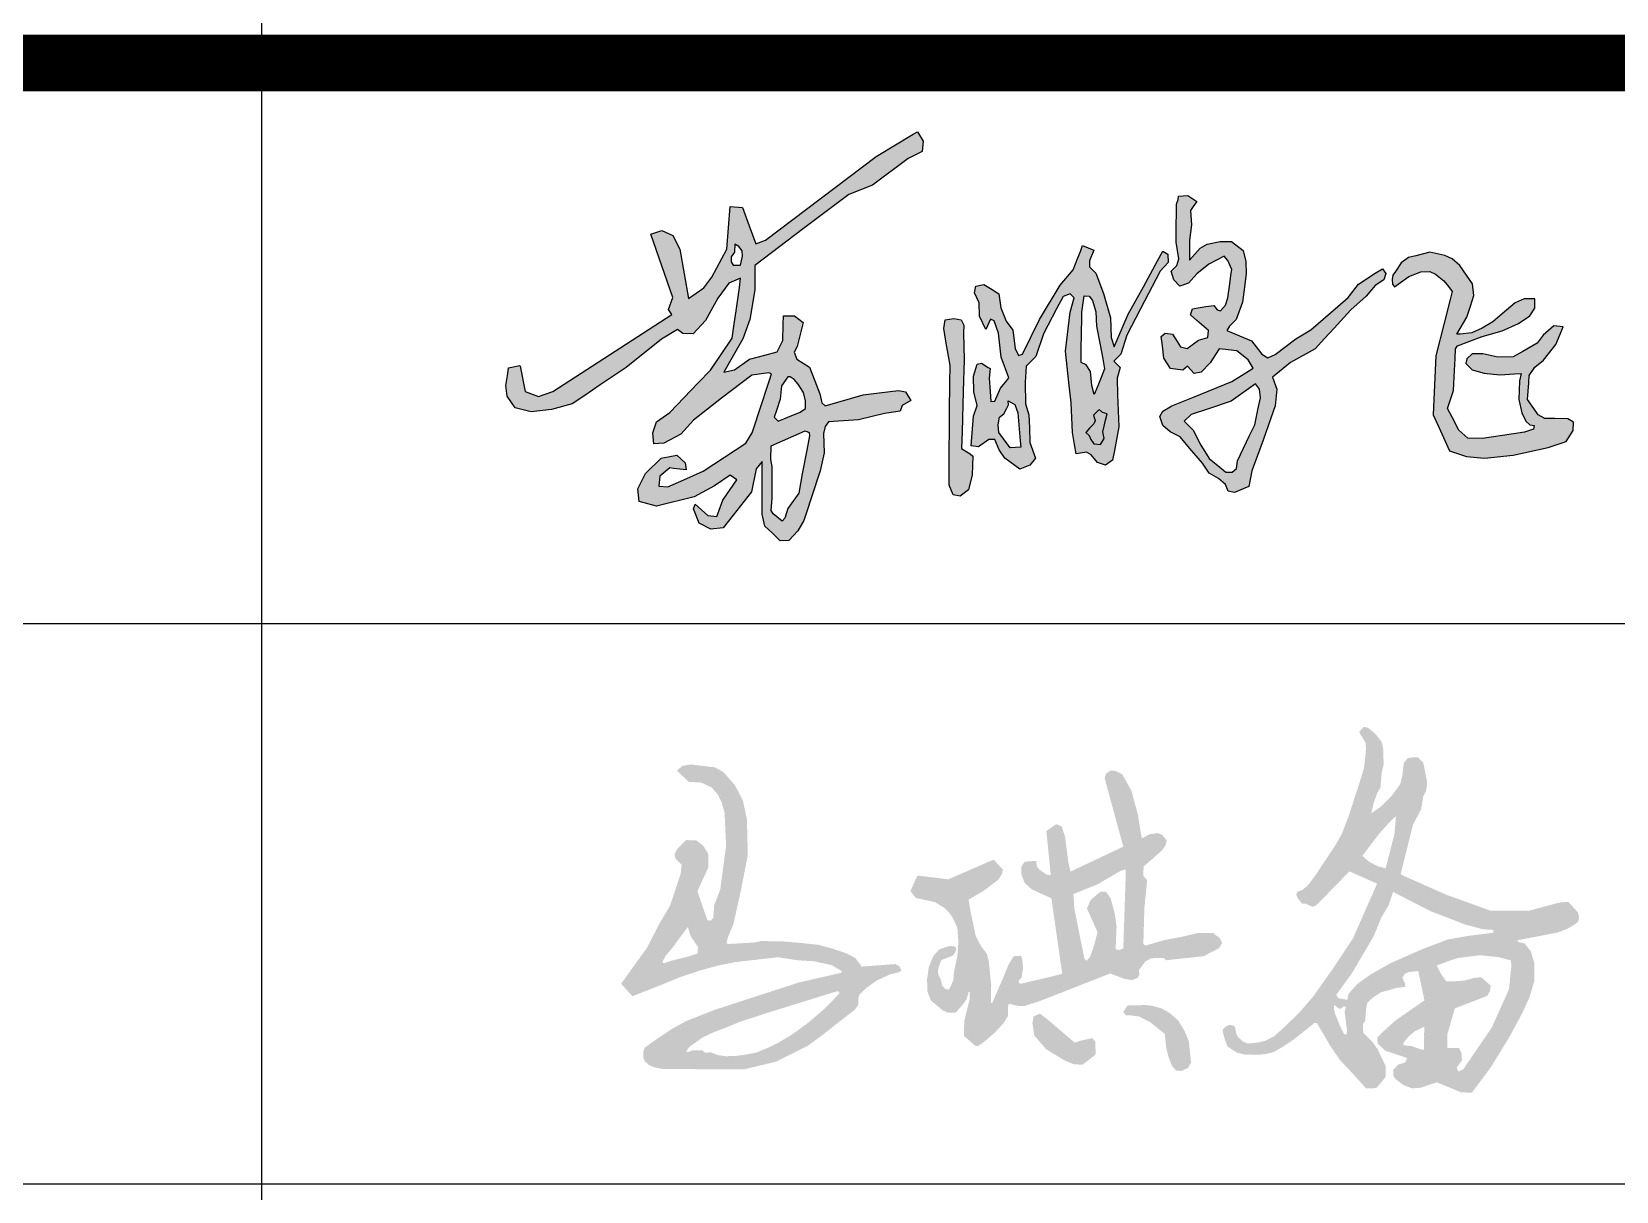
# Model space of a CAD drawing. Header units: millimetres. Extents: x 34817 to 170845, y 26625 to 47482.
# Drawn here: x 145533 to 146424, y 34346 to 34998 of the extents above; entities that cross this region are included whole.
import ezdxf
from ezdxf.enums import TextEntityAlignment as Align

# ---------------------------------------------------------------- set-up
doc = ezdxf.new("R2010")
doc.units = ezdxf.units.MM
doc.layers.get('0').update_dxf_attribs({"color": 142})
doc.layers.add('A-LIBRARY-图框', color=13, linetype='Continuous')
doc.styles.add('黑体', font='simhei_0.ttf')

# ---------------------------------------------------------------- blocks, each defined once
blk = doc.blocks.new('A$A20FB58630')
h = blk.add_hatch(color=1)
h.paths.add_polyline_path([(599.908, 130.179), (600.089, 130.426), (600.286, 130.507), (600.265, 130.353), (600.21, 129.967), (600.181, 129.757), (600.147, 129.515), (599.962, 129.246), (599.786, 128.99), (599.585, 128.78), (599.115, 128.291), (598.897, 128.136), (598.838, 127.956), (598.852, 127.772), (599.02, 127.784), (599.299, 127.93), (599.505, 128.165), (599.968, 128.529), (600.469, 128.906), (600.752, 128.945), (600.796, 128.93), (600.762, 128.825), (600.718, 128.693), (600.634, 128.437), (600.476, 127.954), (600.374, 127.783), (599.666, 127.321), (599.346, 127.177), (599.082, 127.059), (598.934, 127.072), (598.95, 127.24), (599.118, 127.374), (599.178, 127.367), (599.384, 127.342), (599.368, 127.456), (599.235, 127.583), (598.972, 127.538), (598.718, 127.282), (598.588, 127.028), (598.611, 126.822), (598.896, 126.743), (599.518, 126.895), (599.857, 127.076), (600.112, 127.252), (600.223, 127.176), (600.114, 127.019), (599.994, 126.844), (599.895, 126.569), (599.746, 126.588), (599.534, 126.775), (599.509, 126.699), (599.604, 126.464), (599.794, 126.363), (599.998, 126.383), (600.162, 126.594), (600.464, 126.981), (600.54, 127.361), (600.639, 127.482), (600.641, 127.124), (600.644, 126.61), (600.687, 126.414), (600.816, 126.29), (600.939, 126.169), (601.079, 126.176), (601.231, 126.334), (601.327, 126.503), (601.378, 126.656), (601.456, 126.892), (601.599, 127.324), (601.663, 127.622), (601.656, 127.942), (601.683, 128.061), (601.734, 128.133), (602.23, 128.171), (602.663, 128.273), (602.918, 128.312), (602.954, 128.407), (603.094, 128.49), (603.009, 128.633), (602.894, 128.651), (602.572, 128.613), (602.306, 128.582), (601.682, 128.399), (601.629, 128.448), (601.596, 128.599), (601.513, 128.814), (601.425, 129.037), (601.216, 129.172), (601.17, 129.287), (601.22, 129.381), (601.28, 129.623), (601.317, 129.774), (601.177, 129.885), (600.992, 129.888), (600.989, 129.741), (600.984, 129.481), (600.891, 129.29), (600.688, 129.237), (600.434, 129.171), (600.184, 128.993), (600.006, 128.956), (600.123, 129.161), (600.322, 129.507), (600.439, 129.827), (600.521, 130.314), (600.521, 130.719), (601.325, 131.328), (602.071, 131.893), (602.462, 132.045), (603.049, 132.488), (603.281, 132.604), (603.299, 132.774), (603.207, 132.928), (603.136, 132.886), (602.521, 132.517), (600.698, 131.135), (600.536, 131.075), (600.426, 131.373), (600.315, 131.675), (600.115, 131.691), (600.057, 130.989), (599.809, 130.525), (599.679, 130.351), (599.425, 130.171), (599.281, 130.988), (599.165, 131.212), (598.987, 131.298), (598.803, 131.234), (599.165, 130.192), (599.096, 129.992), (599.15, 129.908), (597.188, 128.634), (596.949, 128.555), (596.731, 128.634), (596.644, 129.054), (596.642, 129.067), (596.455, 129.029), (596.44, 128.935), (596.408, 128.736), (596.434, 128.561), (596.564, 128.368), (596.827, 128.302), (597.166, 128.34), (597.507, 128.432), (597.712, 128.571), (597.969, 128.746), (598.394, 129.031), (598.982, 129.501), (599.245, 129.662), (599.334, 129.596), (599.502, 129.589), (599.705, 129.808)])
h.paths.add_polyline_path([(600.165, 130.723), (600.132, 130.776), (600.13, 130.861), (600.182, 130.94), (600.189, 131.073), (600.257, 131.034), (600.309, 130.962), (600.318, 130.874), (600.285, 130.725)], flags=16)
h.paths.add_polyline_path([(601.063, 128.877), (601.106, 128.879), (601.167, 128.837), (601.236, 128.759), (601.324, 128.621), (601.356, 128.48), (601.354, 128.353), (601.271, 128.296), (601.063, 128.211), (600.908, 128.148), (600.839, 128.211), (600.877, 128.322), (600.94, 128.508), (600.958, 128.728)], flags=16)
h.paths.add_polyline_path([(600.792, 127.737), (601.353, 127.989), (601.416, 127.96), (601.42, 127.902), (601.377, 127.667), (601.304, 127.276), (601.245, 126.958), (601.067, 126.702), (601.014, 126.545), (600.974, 126.494), (600.825, 126.613), (600.791, 126.673), (600.806, 126.874), (600.806, 127.156), (600.806, 127.396), (600.784, 127.513)], flags=16)
h = blk.add_hatch(color=1)
h.paths.add_polyline_path([(608.798, 129.376), (608.722, 129.476), (608.523, 129.558), (608.312, 129.645), (608.355, 129.716), (608.465, 129.825), (608.572, 130.113), (608.603, 130.36), (608.631, 130.587), (608.625, 130.784), (608.584, 130.968), (608.389, 131.114), (608.202, 131.114), (607.987, 131.071), (607.87, 131.003), (607.696, 130.807), (607.696, 130.911), (607.696, 131.139), (607.729, 131.391), (607.712, 131.629), (607.759, 131.695), (607.815, 131.775), (607.669, 131.877), (607.513, 131.864), (607.511, 131.807), (607.481, 131.729), (607.479, 131.581), (607.477, 131.382), (607.477, 131.103), (607.521, 130.827), (607.489, 130.719), (607.392, 130.627), (607.438, 130.481), (607.537, 130.375), (607.678, 130.428), (607.816, 130.582), (608.017, 130.739), (608.268, 130.87), (608.328, 130.801), (608.395, 130.652), (608.386, 130.593), (608.356, 130.377), (608.328, 130.183), (608.289, 130.061), (608.21, 129.969), (608.155, 129.983), (608.098, 130.059), (607.964, 130.038), (607.747, 130.003), (607.71, 129.902), (607.816, 129.808), (608.009, 129.644), (607.999, 129.526), (607.845, 129.484), (607.655, 129.349), (607.547, 129.376), (607.491, 129.464), (607.415, 129.582), (607.294, 129.598), (607.228, 129.544), (607.248, 129.389), (607.274, 129.189), (607.383, 129.017), (607.586, 128.987), (607.662, 129.057), (607.773, 128.936), (607.888, 128.958), (608.035, 129.112), (608.187, 129.342), (608.242, 129.335), (608.478, 129.306), (608.662, 129.159), (608.748, 129.022), (608.642, 128.955), (608.397, 128.8), (607.763, 128.545), (607.406, 128.4), (607.258, 128.312), (607.206, 128.223), (607.255, 128.076), (607.376, 127.968), (607.542, 127.887), (607.698, 127.702), (607.908, 127.453), (608.019, 127.286), (608.177, 127.197), (608.288, 127.102), (608.334, 126.991), (608.44, 126.968), (608.584, 127.03), (608.675, 127.069), (608.723, 127.328), (608.816, 127.581), (608.91, 127.834), (609.036, 128.194), (609.108, 128.401), (609.138, 128.673), (609.067, 128.876), (609.122, 128.92), (609.364, 129.113), (609.773, 129.344), (609.926, 129.512), (610.083, 129.684), (610.359, 129.986), (610.611, 130.209), (610.762, 130.386), (610.903, 130.484), (610.939, 130.586), (610.88, 130.665), (610.762, 130.589), (610.487, 130.412), (610.316, 130.188), (610.142, 130.038), (609.699, 129.656), (609.449, 129.505), (609.108, 129.248), (608.987, 129.195), (608.891, 129.252)])
h.paths.add_polyline_path([(608.788, 128.761), (608.849, 128.677), (608.868, 128.532), (608.826, 128.332), (608.775, 128.088), (608.687, 127.907), (608.586, 127.698), (608.487, 127.493), (608.474, 127.365), (608.4, 127.305), (608.295, 127.303), (608.195, 127.385), (608.019, 127.529), (607.866, 127.779), (607.76, 127.993), (607.61, 128.144), (607.725, 128.259), (608.007, 128.352), (608.384, 128.476)], flags=16)
h = blk.add_hatch(color=1)
h.paths.add_polyline_path([(605.002, 129.053), (605.161, 129.215), (605.288, 129.59), (605.502, 130), (605.611, 130.208), (605.726, 130.248), (605.794, 130.183), (605.725, 129.948), (605.65, 129.304), (605.706, 128.787), (605.743, 128.449), (605.763, 127.962), (605.798, 127.762), (605.824, 127.606), (605.996, 127.636), (606.07, 127.589), (606.176, 127.462), (606.308, 127.422), (606.426, 127.502), (606.456, 127.66), (606.529, 128.053), (606.51, 128.584), (606.5, 128.859), (606.552, 129.031), (606.447, 129.14), (606.562, 129.251), (606.662, 129.565), (606.888, 130), (607.213, 130.626), (607.345, 130.769), (607.341, 130.905), (607.253, 130.953), (607.167, 130.794), (606.935, 130.364), (606.682, 129.914), (606.455, 129.374), (606.402, 129.526), (606.394, 129.855), (606.278, 130.256), (606.147, 130.591), (606.045, 130.694), (606.047, 130.793), (606.118, 130.973), (605.931, 131.046), (605.894, 130.951), (605.851, 130.843), (605.774, 130.647), (605.563, 130.395), (605.217, 129.828), (604.937, 129.255), (604.871, 129.233), (604.818, 129.346), (604.777, 129.651), (604.669, 129.8), (604.579, 130.017), (604.551, 130.251), (604.437, 130.32), (604.3, 130.402), (604.17, 130.375), (604.146, 130.265), (604.221, 130.099), (604.229, 129.879), (604.331, 129.663), (604.41, 129.831), (604.469, 129.804), (604.544, 129.599), (604.587, 129.206), (604.716, 128.86), (604.68, 128.817), (604.574, 128.689), (604.484, 128.478), (604.417, 128.473), (604.404, 128.635), (604.387, 128.857), (604.404, 129.016), (604.372, 129.034), (604.261, 129.105), (604.192, 129.088), (604.13, 128.892), (604.138, 128.633), (604.189, 128.406), (604.13, 128.23), (604.093, 127.74), (604.214, 127.724), (604.381, 127.845), (604.481, 127.842), (604.552, 127.674), (604.645, 127.538), (604.897, 127.355), (605.058, 127.417), (605.151, 127.535), (605.062, 127.794), (605.052, 128.037), (605.043, 128.249), (604.987, 128.435), (604.981, 128.792)])
h.paths.add_polyline_path([(604.701, 128.48), (604.81, 128.42), (604.863, 128.283), (604.88, 128.086), (604.902, 127.82), (604.91, 127.719), (604.738, 127.704), (604.627, 127.854), (604.551, 127.958), (604.539, 128.086), (604.558, 128.211), (604.631, 128.27), (604.673, 128.348), (604.709, 128.418)], flags=16)
h.paths.add_polyline_path([(605.907, 129.117), (605.91, 129.311), (605.915, 129.62), (605.919, 129.826), (605.921, 129.948), (605.956, 130.217), (606.041, 130.214), (606.097, 130.139), (606.15, 129.951), (606.16, 129.718), (606.219, 129.406), (606.263, 129.175), (606.294, 129.012), (606.235, 128.868), (606.18, 128.73), (606.122, 128.588), (606.081, 128.736), (606.061, 128.969), (605.992, 129.078)], flags=16)
for points in [[(613.541, 129.154), (613.745, 129.413), (613.815, 129.583), (613.867, 129.707), (613.708, 129.719), (613.535, 129.565), (613.438, 129.434), (613.198, 129.298), (613.041, 129.21), (612.787, 129.201), (612.538, 129.261), (612.363, 129.261), (612.274, 129.178), (612.26, 129.097), (612.36, 128.992), (612.559, 128.937), (612.818, 128.911), (613.059, 128.927), (613.171, 128.935), (613.143, 128.812), (613.132, 128.507), (613.185, 128.282), (613.247, 128.149), (613.313, 128.086), (613.386, 128.073), (613.375, 128.013), (613.226, 127.966), (612.865, 127.911), (612.53, 127.86), (612.289, 127.866), (612.145, 128), (612.038, 128.201), (611.956, 128.354), (612.054, 128.651), (612.069, 128.984), (612.079, 129.181), (612.086, 129.339), (612.122, 129.389), (612.525, 129.547), (612.86, 129.638), (613.127, 129.759), (613.315, 129.889), (613.397, 130.012), (613.397, 130.169), (613.221, 130.169), (613.072, 130.099), (612.857, 129.918), (612.703, 129.789), (612.53, 129.685), (612.357, 129.603), (612.166, 129.583), (612.108, 129.584), (612.276, 129.866), (612.334, 130.044), (612.391, 130.221), (612.368, 130.416), (612.268, 130.561), (612.158, 130.72), (612.033, 130.83), (611.912, 130.885), (611.663, 130.938), (611.435, 130.88), (611.311, 130.849), (611.189, 130.76), (611.095, 130.621), (611.052, 130.559), (611.042, 130.485), (611.048, 130.409), (611.079, 130.365), (611.317, 130.534), (611.516, 130.615), (611.665, 130.618), (611.757, 130.574), (611.895, 130.466), (611.969, 130.37), (612.03, 130.288), (611.997, 130.155), (611.901, 129.764), (611.765, 129.227), (611.731, 128.502), (611.719, 128.252), (611.812, 128.047), (611.989, 127.655), (612.267, 127.562), (612.566, 127.538), (613.04, 127.583), (613.619, 127.711), (613.915, 127.813), (614.03, 127.993), (614.038, 128.132), (613.941, 128.187), (613.729, 128.189), (613.561, 128.192), (613.454, 128.252), (613.383, 128.354), (613.278, 128.506), (613.297, 128.782), (613.305, 128.902), (613.396, 129.038)], [(603.962, 128.64), (603.978, 129.157), (603.966, 129.603), (603.969, 129.733), (603.924, 129.82), (603.803, 129.844), (603.663, 129.82), (603.641, 129.676), (603.676, 129.47), (603.744, 129.067), (603.741, 128.777), (603.736, 128.298), (603.726, 127.362), (603.726, 127.087), (603.795, 126.929), (603.909, 126.91), (604.046, 127.012), (604.107, 127.259), (604.118, 127.57), (604.073, 127.608), (604.021, 127.641), (603.933, 127.697), (603.942, 127.973)]]:
    blk.add_hatch(color=1).paths.add_polyline_path(points)
h = blk.add_hatch(color=1)
h.dxf.hatch_style = 1
h.paths.add_polyline_path([(600.072, 119.61), (600.167, 119.839), (600.226, 120.106), (600.296, 120.421), (600.352, 120.709), (600.404, 120.98), (600.397, 121.267), (600.39, 121.566), (600.323, 121.881), (600.19, 122.135), (600.005, 122.346), (599.865, 122.427), (599.634, 122.455), (599.47, 122.476), (599.321, 122.451), (599.236, 122.371), (599.431, 122.188), (599.637, 122.176), (599.809, 122.094), (599.914, 121.97), (599.974, 121.847), (600.021, 121.676), (600.03, 121.477), (600.038, 121.296), (600.046, 121.136), (600.016, 120.909), (599.982, 120.656), (599.949, 120.406), (599.849, 120.15), (599.833, 119.941), (599.791, 119.897), (599.739, 119.899), (599.655, 120.138), (599.573, 120.382), (599.685, 120.628), (599.75, 120.769), (599.753, 120.994), (599.674, 121.127), (599.554, 121.221), (599.385, 121.226), (599.235, 121.073), (599.195, 120.994), (599.209, 120.923), (599.312, 120.82), (599.296, 120.67), (599.214, 120.424), (599.121, 120.144), (598.947, 119.849), (598.738, 119.444), (598.313, 118.853), (598.499, 118.647), (598.671, 118.714), (598.966, 118.83), (599.274, 118.957), (599.611, 119.071), (599.918, 119.154), (600.213, 119.213), (600.545, 119.25), (600.899, 119.29), (601.224, 119.241), (601.497, 119.224), (601.787, 119.161), (601.959, 119.059), (601.944, 119.033), (601.625, 118.96), (601.248, 118.874), (600.736, 118.708), (600.291, 118.563), (599.854, 118.421), (599.388, 118.237), (599.152, 118.107), (598.925, 117.956), (598.701, 117.796), (598.68, 117.727), (598.677, 117.64), (598.702, 117.575), (598.771, 117.51), (598.859, 117.473), (599.002, 117.445), (600.334, 117.437), (600.584, 117.497), (600.86, 117.562), (601.133, 117.698), (601.391, 117.826), (601.644, 118.01), (601.808, 118.142), (601.976, 118.272), (602.17, 118.423), (602.226, 118.498), (602.232, 118.625), (602.252, 118.676), (602.35, 118.775), (602.526, 118.902), (602.756, 119.009), (602.892, 119.04), (602.94, 119.068), (602.911, 119.136), (602.842, 119.178), (602.285, 119.136), (602.18, 119.278), (602.031, 119.356), (601.792, 119.437), (601.568, 119.496), (601.275, 119.527), (600.962, 119.555), (600.621, 119.557), (600.505, 119.533), (600.093, 119.511), (600.054, 119.515)])
h.paths.add_polyline_path([(599.583, 119.46), (599.574, 119.354), (599.44, 119.308), (599.28, 119.267), (599.124, 119.228), (599.028, 119.193), (598.995, 119.204), (599.007, 119.239), (599.05, 119.317), (599.166, 119.454), (599.266, 119.594), (599.361, 119.719), (599.417, 119.792), (599.447, 119.673), (599.471, 119.623), (599.545, 119.513)], flags=16)
h.paths.add_polyline_path([(600.282, 118.227), (600.492, 118.295), (600.709, 118.366), (600.9, 118.426), (601.155, 118.505), (601.341, 118.563), (601.557, 118.629), (601.719, 118.681), (601.894, 118.732), (601.919, 118.694), (601.664, 118.435), (601.418, 118.222), (601.148, 118.022), (600.896, 117.872), (600.742, 117.797), (600.553, 117.719), (600.389, 117.685), (600.218, 117.662), (600.043, 117.655), (599.909, 117.675), (599.799, 117.719), (599.699, 117.715), (599.654, 117.752), (599.536, 117.754), (599.482, 117.753), (599.428, 117.722), (599.387, 117.736), (599.438, 117.808), (599.529, 117.874), (599.662, 117.967), (599.823, 118.045), (600.042, 118.128)], flags=16)
h.paths.add_polyline_path([(604.084, 120.035), (604.048, 120.242), (604.294, 120.386), (604.538, 120.569), (604.599, 120.664), (604.616, 120.74), (604.46, 120.903), (603.715, 120.578), (603.462, 120.609), (603.228, 120.638), (603.199, 120.631), (603.088, 120.385), (603.176, 120.27), (603.215, 120.261), (603.277, 120.248), (603.38, 120.226), (603.492, 120.202), (603.582, 120.147), (603.657, 120.101), (603.715, 120.042), (603.774, 119.964), (603.818, 119.878), (603.864, 119.774), (603.873, 119.648), (603.881, 119.547), (603.873, 119.439), (603.864, 119.318), (603.845, 119.225), (603.809, 119.053), (603.796, 118.909), (603.755, 118.812), (603.723, 118.755), (603.663, 118.767), (603.61, 118.827), (603.594, 118.915), (603.552, 118.997), (603.543, 119.06), (603.555, 119.125), (603.599, 119.243), (603.673, 119.273), (603.793, 119.321), (603.831, 119.379), (603.849, 119.442), (603.822, 119.468), (603.754, 119.478), (603.658, 119.454), (603.562, 119.418), (603.464, 119.306), (603.392, 119.128), (603.363, 118.919), (603.371, 118.721), (603.425, 118.579), (603.617, 118.416), (603.71, 118.373), (603.835, 118.375), (603.893, 118.44), (603.972, 118.531), (604.018, 118.603), (604.05, 118.717), (604.07, 118.716), (604.066, 118.591), (604.026, 118.431), (603.978, 118.241), (603.971, 117.993), (604.153, 117.832), (604.202, 117.82), (604.346, 117.926), (604.484, 118.048), (604.619, 118.192), (604.699, 118.32), (604.699, 118.416), (604.699, 118.502), (604.727, 118.522), (604.774, 118.509), (604.846, 118.49), (604.962, 118.483), (605.229, 118.568), (606.388, 119.023), (606.615, 118.935), (606.753, 118.913), (606.843, 118.952), (606.868, 119.001), (606.861, 119.078), (606.912, 119.146), (606.97, 119.224), (607.059, 119.271), (607.149, 119.28), (607.274, 119.28), (607.309, 119.241), (607.581, 119.27), (607.744, 119.288), (607.929, 119.308), (608.04, 119.366), (608.18, 119.439), (608.236, 119.525), (608.195, 119.606), (608.082, 119.694), (607.822, 119.689), (607.622, 119.64), (607.279, 119.574), (606.968, 119.483), (606.934, 119.51), (606.951, 120.1), (606.968, 120.267), (606.997, 120.561), (606.934, 120.637), (606.938, 120.789), (607.059, 120.894), (607.232, 121.046), (607.296, 121.129), (607.321, 121.222), (607.24, 121.315), (607.169, 121.342), (607.037, 121.322), (606.908, 121.254), (606.877, 121.44), (606.841, 121.663), (606.792, 121.834), (606.739, 122.038), (606.655, 122.189), (606.586, 122.311), (606.481, 122.367), (606.395, 122.377), (606.319, 122.323), (606.295, 122.25), (606.603, 121.118), (605.731, 120.705), (605.696, 120.86), (605.675, 121.023), (605.641, 121.282), (605.587, 121.451), (605.496, 121.49), (605.333, 121.375), (605.406, 120.647), (605.332, 120.658), (605.269, 120.703), (605.208, 120.747), (605.173, 120.8), (605.166, 120.884), (604.976, 120.869), (604.917, 120.784), (604.922, 120.656), (604.973, 120.52), (605.094, 120.411), (605.269, 120.331), (605.416, 120.265), (605.595, 119.017), (605.413, 118.971), (605.083, 118.893), (604.902, 118.851), (604.876, 118.874), (604.88, 118.915), (604.926, 118.95), (604.929, 119.006), (604.95, 119.11), (604.938, 119.231), (604.917, 119.316), (604.793, 119.307), (604.705, 119.161), (604.63, 118.976), (604.537, 118.761), (604.439, 118.536), (604.418, 118.537), (604.419, 118.621), (604.422, 118.833), (604.406, 118.989), (604.382, 119.231), (604.348, 119.35), (604.25, 119.482), (604.165, 119.649), (604.126, 119.838)])
h.paths.add_polyline_path([(605.795, 120.091), (605.78, 120.334), (606.176, 120.494), (606.561, 120.719), (606.638, 120.741), (606.645, 120.715), (606.603, 119.435), (606.541, 119.41), (606.477, 119.422), (606.492, 119.798), (606.462, 120.015), (606.393, 120.267), (606.316, 120.373), (606.228, 120.373), (606.156, 120.316), (606.064, 120.237), (606.003, 120.096), (606.178, 119.706), (606.129, 119.516), (606.059, 119.304), (606, 119.232), (605.962, 119.263), (605.854, 119.8)], flags=16)
h.paths.add_polyline_path([(605.322, 118.289), (605.224, 118.36), (605.154, 118.327), (605.123, 118.317), (605.103, 118.207), (605.133, 117.997), (605.201, 117.919), (605.33, 117.77), (605.64, 117.583), (605.789, 117.522), (605.931, 117.515), (606.138, 117.676), (606.146, 117.699), (606.141, 117.898), (606.092, 117.955), (606, 117.935), (605.901, 117.913), (605.803, 117.879)])
h.paths.add_polyline_path([(607.512, 118.244), (607.375, 118.364), (607.242, 118.443), (607.09, 118.486), (606.98, 118.501), (606.673, 118.493), (606.644, 118.449), (606.603, 118.387), (606.648, 118.329), (606.713, 118.331), (606.868, 118.311), (607.045, 118.219), (607.197, 118.097), (607.288, 118.024), (607.31, 117.8), (607.352, 117.635), (607.407, 117.495), (607.479, 117.418), (607.567, 117.413), (607.669, 117.46), (607.722, 117.55), (607.707, 117.69), (607.684, 117.907), (607.609, 118.082)])
h.paths.add_polyline_path([(609.654, 118.12), (609.733, 118.182), (609.754, 118.207), (609.799, 118.205), (610.026, 117.817), (610.182, 117.59), (610.381, 117.38), (610.535, 117.209), (610.608, 117.127), (610.695, 117.124), (610.777, 117.13), (610.832, 117.189), (610.934, 117.313), (610.932, 117.335), (610.935, 117.492), (610.879, 117.608), (610.798, 117.777), (610.706, 117.903), (610.564, 118.042), (610.559, 118.189), (610.596, 118.235), (610.61, 118.43), (610.632, 118.541), (610.721, 118.622), (610.855, 118.712), (610.984, 118.745), (611.115, 118.786), (611.205, 118.795), (611.259, 118.8), (611.254, 118.856), (611.233, 118.901), (611.212, 118.956), (611.25, 119.016), (611.314, 119.046), (611.425, 119.058), (611.473, 119.063), (611.574, 118.577), (611.107, 118.254), (610.859, 118.031), (610.794, 117.961), (610.803, 117.864), (610.925, 117.749), (611.005, 117.721), (611.166, 117.667), (611.285, 117.626), (611.274, 117.593), (611.26, 117.553), (611.143, 117.519), (611.108, 117.481), (611.057, 117.425), (611.063, 117.327), (611.1, 117.276), (611.229, 117.178), (611.37, 117.125), (611.52, 117.136), (611.625, 117.174), (611.721, 117.205), (611.781, 117.224), (612.18, 117.059), (612.255, 117.056), (612.356, 117.052), (612.672, 117.475), (612.971, 117.963), (613.187, 118.362), (613.31, 118.631), (613.39, 118.901), (613.387, 119.199), (613.331, 119.389), (613.228, 119.519), (613.184, 119.528), (613.123, 119.542), (613.112, 119.572), (613.52, 119.65), (613.787, 119.702), (613.953, 119.77), (614.061, 119.836), (614.114, 119.878), (614.127, 119.96), (614.109, 120.03), (614.058, 120.087), (613.988, 120.163), (613.949, 120.205), (613.801, 120.194), (613.408, 120.088), (613.301, 120.059), (612.671, 120.058), (611.939, 120.322), (611.244, 120.63), (611.182, 120.664), (611.313, 121.189), (611.386, 121.481), (611.519, 121.732), (611.555, 121.95), (611.602, 122.035), (611.62, 122.177), (611.556, 122.503), (611.465, 122.594), (611.387, 122.594), (611.3, 122.58), (611.263, 122.536), (611.234, 122.502), (611.223, 122.408), (611.211, 122.303), (611.175, 122.152), (611.031, 121.952), (610.87, 121.791), (610.73, 121.691), (610.697, 121.667), (610.733, 121.826), (610.791, 121.994), (610.849, 122.095), (610.869, 122.339), (610.899, 122.466), (610.898, 122.719), (610.864, 122.857), (610.753, 122.992), (610.64, 123.082), (610.571, 123.097), (610.509, 123.024), (610.497, 123.007), (610.602, 122.836), (610.609, 122.739), (610.6, 122.616), (610.574, 122.406), (610.493, 122.145), (610.419, 121.917), (610.327, 121.631), (610.211, 121.331), (610.102, 121.136), (609.898, 120.831), (609.783, 120.654), (609.65, 120.478), (609.558, 120.403), (609.475, 120.37), (609.458, 120.327), (609.48, 120.268), (609.553, 120.177), (609.612, 120.177), (609.726, 120.122), (609.79, 120.149), (610.336, 120.709), (610.793, 120.506), (610.623, 120.121), (610.396, 119.605), (610.093, 119.146), (609.745, 118.651), (609.498, 118.364), (609.219, 118.097), (609.09, 117.984), (608.951, 117.912), (608.834, 117.883), (608.661, 117.864), (608.576, 117.899), (608.5, 117.969), (608.469, 118.023), (608.459, 118.076), (608.448, 118.136), (608.42, 118.161), (608.363, 118.174), (608.316, 118.158), (608.276, 118.132), (608.244, 118.089), (608.249, 118.037), (608.284, 117.921), (608.323, 117.818), (608.413, 117.754), (608.498, 117.708), (608.604, 117.684), (608.763, 117.678), (608.935, 117.687), (609.08, 117.722), (609.236, 117.811), (609.393, 117.915), (609.536, 118.027)])
h.paths.add_polyline_path([(610.105, 118.344), (610.081, 118.44), (610.083, 118.502), (610.162, 118.442), (610.192, 118.44), (610.243, 118.48), (610.28, 118.468), (610.257, 118.392), (610.296, 118.088), (610.291, 118.017), (610.249, 118.02), (610.182, 118.15)], flags=16)
h.paths.add_polyline_path([(610.118, 118.667), (610.378, 119.028), (610.534, 119.293), (610.737, 119.638), (610.864, 119.95), (610.983, 120.147), (611.056, 120.37), (611.676, 120.051), (612.256, 119.828), (612.546, 119.752), (612.713, 119.742), (612.71, 119.695), (612.294, 119.643), (611.96, 119.584), (611.549, 119.428), (611.012, 119.192), (610.692, 119.01), (610.466, 118.849), (610.321, 118.686), (610.303, 118.587), (610.155, 118.614)], flags=16)
h.paths.add_polyline_path([(611.224, 117.869), (611.315, 117.985), (611.42, 118.069), (611.531, 118.124), (611.571, 118.144), (611.567, 117.763), (611.531, 117.764), (611.439, 117.796), (611.364, 117.822), (611.273, 117.832), (611.231, 117.836)], flags=16)
h.paths.add_polyline_path([(611.95, 118.011), (612.077, 118.446), (612.149, 118.474), (612.61, 118.652), (612.657, 118.733), (612.668, 118.822), (612.511, 118.96), (612.398, 118.95), (612.236, 118.905), (612.019, 118.89), (611.935, 118.892), (611.843, 119.023), (611.778, 119.154), (611.945, 119.217), (612.12, 119.277), (612.49, 119.324), (612.791, 119.293), (613.003, 119.238), (613.009, 119.144), (612.97, 118.761), (612.858, 118.512), (612.687, 118.131), (612.216, 117.44), (612.136, 117.403), (612.107, 117.466), (612.149, 117.526), (612.194, 117.589), (612.186, 117.712), (612.144, 117.791), (611.95, 117.791)], flags=16)
h.paths.add_polyline_path([(610.663, 120.867), (610.549, 120.965), (610.831, 121.336), (611, 121.524), (611.105, 121.623), (611.078, 121.317), (611.011, 121.061), (610.958, 120.855), (610.933, 120.76), (610.808, 120.793)], flags=16)
for p, q in [((592.383, 87.782), (592.383, 351.913)), ((557.471, 124.806), (623.105, 124.806)), ((557.471, 115.55), (623.105, 115.55))]:
    blk.add_line(p, q)
at = {"const_width": 0.938}
blk.add_lwpolyline([(623.105, 134.062), (553.281, 134.062)], dxfattribs=at)
at = {"color": 1}
for points in [[(596.644, 129.054), (596.731, 128.634), (596.949, 128.555), (597.188, 128.634), (599.15, 129.908), (599.096, 129.992), (599.165, 130.192), (598.803, 131.234), (598.987, 131.298), (599.165, 131.212), (599.281, 130.988), (599.425, 130.171), (599.679, 130.351), (599.809, 130.525), (600.057, 130.989), (600.115, 131.691), (600.315, 131.675), (600.426, 131.373), (600.536, 131.075), (600.698, 131.135), (602.521, 132.517), (603.136, 132.886), (603.207, 132.928), (603.299, 132.774), (603.281, 132.604), (603.049, 132.488), (602.462, 132.045), (602.071, 131.893), (601.325, 131.328), (600.521, 130.719), (600.521, 130.314), (600.439, 129.827), (600.322, 129.507), (600.123, 129.161), (600.006, 128.956), (600.184, 128.993), (600.434, 129.171), (600.688, 129.237), (600.891, 129.29), (600.984, 129.481), (600.989, 129.741), (600.992, 129.888), (601.177, 129.885), (601.317, 129.774), (601.28, 129.623), (601.22, 129.381), (601.17, 129.287), (601.216, 129.172), (601.425, 129.037), (601.513, 128.814), (601.596, 128.599), (601.629, 128.448), (601.682, 128.399), (602.306, 128.582), (602.572, 128.613), (602.894, 128.651), (603.009, 128.633), (603.094, 128.49), (602.954, 128.407), (602.918, 128.312), (602.663, 128.273), (602.23, 128.171), (601.734, 128.133), (601.683, 128.061), (601.656, 127.942), (601.663, 127.622), (601.599, 127.324), (601.456, 126.892), (601.378, 126.656), (601.327, 126.503), (601.231, 126.334), (601.079, 126.176), (600.939, 126.169), (600.816, 126.29), (600.687, 126.414), (600.644, 126.61), (600.641, 127.124), (600.639, 127.482), (600.54, 127.361), (600.464, 126.981), (600.162, 126.594), (599.998, 126.383), (599.794, 126.363), (599.604, 126.464), (599.509, 126.699), (599.534, 126.775), (599.746, 126.588), (599.895, 126.569), (599.994, 126.844), (600.114, 127.019), (600.223, 127.176), (600.112, 127.252), (599.857, 127.076), (599.518, 126.895), (598.896, 126.743), (598.611, 126.822), (598.588, 127.028), (598.718, 127.282), (598.972, 127.538), (599.235, 127.583), (599.368, 127.456), (599.384, 127.342), (599.178, 127.367), (599.118, 127.374), (598.95, 127.24), (598.934, 127.072), (599.082, 127.059), (599.346, 127.177), (599.666, 127.321), (600.374, 127.783), (600.476, 127.954), (600.634, 128.437), (600.718, 128.693), (600.762, 128.825), (600.796, 128.93), (600.752, 128.945), (600.469, 128.906), (599.968, 128.529), (599.505, 128.165), (599.299, 127.93), (599.02, 127.784), (598.852, 127.772), (598.838, 127.956), (598.897, 128.136), (599.115, 128.291), (599.585, 128.78), (599.786, 128.99), (599.962, 129.246), (600.147, 129.515), (600.181, 129.757), (600.21, 129.967), (600.265, 130.353), (600.286, 130.507), (600.089, 130.426), (599.908, 130.179), (599.705, 129.808), (599.502, 129.589), (599.334, 129.596), (599.245, 129.662), (598.982, 129.501), (598.394, 129.031), (597.969, 128.746), (597.712, 128.571), (597.507, 128.432), (597.166, 128.34), (596.827, 128.302), (596.564, 128.368), (596.434, 128.561), (596.408, 128.736), (596.44, 128.935), (596.455, 129.029), (596.642, 129.067), (596.644, 129.054)], [(607.513, 131.864), (607.669, 131.877), (607.815, 131.775), (607.759, 131.695), (607.712, 131.629), (607.729, 131.391), (607.696, 131.139), (607.696, 130.911), (607.696, 130.807), (607.87, 131.003), (607.987, 131.071), (608.202, 131.114), (608.389, 131.114), (608.584, 130.968), (608.625, 130.784), (608.631, 130.587), (608.603, 130.36), (608.572, 130.113), (608.465, 129.825), (608.355, 129.716), (608.312, 129.645), (608.523, 129.558), (608.722, 129.476), (608.798, 129.376), (608.891, 129.252), (608.987, 129.195), (609.108, 129.248), (609.449, 129.505), (609.699, 129.656), (610.142, 130.038), (610.316, 130.188), (610.487, 130.412), (610.762, 130.589), (610.88, 130.665), (610.939, 130.586), (610.903, 130.484), (610.762, 130.386), (610.611, 130.209), (610.359, 129.986), (610.083, 129.684), (609.926, 129.512), (609.773, 129.344), (609.364, 129.113), (609.122, 128.92), (609.067, 128.876), (609.138, 128.673), (609.108, 128.401), (609.036, 128.194), (608.91, 127.834), (608.816, 127.581), (608.723, 127.328), (608.675, 127.069), (608.584, 127.03), (608.44, 126.968), (608.334, 126.991), (608.288, 127.102), (608.177, 127.197), (608.019, 127.286), (607.908, 127.453), (607.698, 127.702), (607.542, 127.887), (607.376, 127.968), (607.255, 128.076), (607.206, 128.223), (607.258, 128.312), (607.406, 128.4), (607.763, 128.545), (608.397, 128.8), (608.642, 128.955), (608.748, 129.022), (608.662, 129.159), (608.478, 129.306), (608.242, 129.335), (608.187, 129.342), (608.035, 129.112), (607.888, 128.958), (607.773, 128.936), (607.662, 129.057), (607.586, 128.987), (607.383, 129.017), (607.274, 129.189), (607.248, 129.389), (607.228, 129.544), (607.294, 129.598), (607.415, 129.582), (607.491, 129.464), (607.547, 129.376), (607.655, 129.349), (607.845, 129.484), (607.999, 129.526), (608.009, 129.644), (607.816, 129.808), (607.71, 129.902), (607.747, 130.003), (607.964, 130.038), (608.098, 130.059), (608.155, 129.983), (608.21, 129.969), (608.289, 130.061), (608.328, 130.183), (608.356, 130.377), (608.386, 130.593), (608.395, 130.652), (608.328, 130.801), (608.268, 130.87), (608.017, 130.739), (607.816, 130.582), (607.678, 130.428), (607.537, 130.375), (607.438, 130.481), (607.392, 130.627), (607.489, 130.719), (607.521, 130.827), (607.477, 131.103), (607.477, 131.382), (607.479, 131.581), (607.481, 131.729), (607.511, 131.807), (607.513, 131.864)], [(600.189, 131.073), (600.182, 130.94), (600.13, 130.861), (600.132, 130.776), (600.165, 130.723), (600.285, 130.725), (600.318, 130.874), (600.309, 130.962), (600.257, 131.034), (600.189, 131.073)], [(604.192, 129.088), (604.261, 129.105), (604.372, 129.034), (604.404, 129.016), (604.387, 128.857), (604.404, 128.635), (604.417, 128.473), (604.484, 128.478), (604.574, 128.689), (604.68, 128.817), (604.716, 128.86), (604.587, 129.206), (604.544, 129.599), (604.469, 129.804), (604.41, 129.831), (604.331, 129.663), (604.229, 129.879), (604.221, 130.099), (604.146, 130.265), (604.17, 130.375), (604.3, 130.402), (604.437, 130.32), (604.551, 130.251), (604.579, 130.017), (604.669, 129.8), (604.777, 129.651), (604.818, 129.346), (604.871, 129.233), (604.937, 129.255), (605.217, 129.828), (605.563, 130.395), (605.774, 130.647), (605.851, 130.843), (605.894, 130.951), (605.931, 131.046), (606.118, 130.973), (606.047, 130.793), (606.045, 130.694), (606.147, 130.591), (606.278, 130.256), (606.394, 129.855), (606.402, 129.526), (606.455, 129.374), (606.682, 129.914), (606.935, 130.364), (607.167, 130.794), (607.253, 130.953), (607.341, 130.905), (607.345, 130.769), (607.213, 130.626), (606.888, 130), (606.662, 129.565), (606.562, 129.251), (606.447, 129.14), (606.552, 129.031), (606.5, 128.859), (606.51, 128.584), (606.529, 128.053), (606.456, 127.66), (606.426, 127.502), (606.308, 127.422), (606.176, 127.462), (606.07, 127.589), (605.996, 127.636), (605.824, 127.606), (605.798, 127.762), (605.763, 127.962), (605.743, 128.449), (605.706, 128.787), (605.65, 129.304), (605.725, 129.948), (605.794, 130.183), (605.726, 130.248), (605.611, 130.208), (605.502, 130), (605.288, 129.59), (605.161, 129.215), (605.002, 129.053), (604.981, 128.792), (604.987, 128.435), (605.043, 128.249), (605.052, 128.037), (605.062, 127.794), (605.151, 127.535), (605.058, 127.417), (604.897, 127.355), (604.645, 127.538), (604.552, 127.674), (604.481, 127.842), (604.381, 127.845), (604.214, 127.724), (604.093, 127.74), (604.13, 128.23), (604.189, 128.406), (604.138, 128.633), (604.13, 128.892), (604.192, 129.088)], [(611.079, 130.365), (611.317, 130.534), (611.516, 130.615), (611.665, 130.618), (611.757, 130.574), (611.895, 130.466), (611.969, 130.37), (612.03, 130.288), (611.997, 130.155), (611.901, 129.764), (611.765, 129.227), (611.731, 128.502), (611.719, 128.252), (611.812, 128.047), (611.989, 127.655), (612.267, 127.562), (612.566, 127.538), (613.04, 127.583), (613.619, 127.711), (613.915, 127.813), (614.03, 127.993), (614.038, 128.132), (613.941, 128.187), (613.729, 128.189), (613.561, 128.192), (613.454, 128.252), (613.383, 128.354), (613.278, 128.506), (613.297, 128.782), (613.305, 128.902), (613.396, 129.038), (613.541, 129.154), (613.745, 129.413), (613.815, 129.583), (613.867, 129.707), (613.708, 129.719), (613.535, 129.565), (613.438, 129.434), (613.198, 129.298), (613.041, 129.21), (612.787, 129.201), (612.538, 129.261), (612.363, 129.261), (612.274, 129.178), (612.26, 129.097), (612.36, 128.992), (612.559, 128.937), (612.818, 128.911), (613.059, 128.927), (613.171, 128.935), (613.143, 128.812), (613.132, 128.507), (613.185, 128.282), (613.247, 128.149), (613.313, 128.086), (613.386, 128.073), (613.375, 128.013), (613.226, 127.966), (612.865, 127.911), (612.53, 127.86), (612.289, 127.866), (612.145, 128), (612.038, 128.201), (611.956, 128.354), (612.054, 128.651), (612.069, 128.984), (612.079, 129.181), (612.086, 129.339), (612.122, 129.389), (612.525, 129.547), (612.86, 129.638), (613.127, 129.759), (613.315, 129.889), (613.397, 130.012), (613.397, 130.169), (613.221, 130.169), (613.072, 130.099), (612.857, 129.918), (612.703, 129.789), (612.53, 129.685), (612.357, 129.603), (612.166, 129.583), (612.108, 129.584), (612.276, 129.866), (612.334, 130.044), (612.391, 130.221), (612.368, 130.416), (612.268, 130.561), (612.158, 130.72), (612.033, 130.83), (611.912, 130.885), (611.663, 130.938), (611.435, 130.88), (611.311, 130.849), (611.189, 130.76), (611.095, 130.621), (611.052, 130.559), (611.042, 130.485), (611.048, 130.409), (611.079, 130.365), (611.079, 130.365)], [(605.956, 130.217), (606.041, 130.214), (606.097, 130.139), (606.15, 129.951), (606.16, 129.718), (606.219, 129.406), (606.263, 129.175), (606.294, 129.012), (606.235, 128.868), (606.18, 128.73), (606.122, 128.588), (606.081, 128.736), (606.061, 128.969), (605.992, 129.078), (605.907, 129.117), (605.91, 129.311), (605.915, 129.62), (605.919, 129.826), (605.921, 129.948), (605.956, 130.217)], [(604.118, 127.57), (604.107, 127.259), (604.046, 127.012), (603.909, 126.91), (603.795, 126.929), (603.726, 127.087), (603.726, 127.362), (603.736, 128.298), (603.741, 128.777), (603.744, 129.067), (603.676, 129.47), (603.641, 129.676), (603.663, 129.82), (603.803, 129.844), (603.924, 129.82), (603.969, 129.733), (603.966, 129.603), (603.978, 129.157), (603.962, 128.64), (603.942, 127.973), (603.933, 127.697), (604.021, 127.641), (604.073, 127.608), (604.118, 127.57)], [(601.063, 128.877), (600.958, 128.728), (600.94, 128.508), (600.877, 128.322), (600.839, 128.211), (600.908, 128.148), (601.063, 128.211), (601.271, 128.296), (601.354, 128.353), (601.356, 128.48), (601.324, 128.621), (601.236, 128.759), (601.167, 128.837), (601.106, 128.879), (601.063, 128.877)], [(608.788, 128.761), (608.384, 128.476), (608.007, 128.352), (607.725, 128.259), (607.61, 128.144), (607.76, 127.993), (607.866, 127.779), (608.019, 127.529), (608.195, 127.385), (608.295, 127.303), (608.4, 127.305), (608.474, 127.365), (608.487, 127.493), (608.586, 127.698), (608.687, 127.907), (608.775, 128.088), (608.826, 128.332), (608.868, 128.532), (608.849, 128.677), (608.788, 128.761)], [(604.701, 128.48), (604.81, 128.42), (604.863, 128.283), (604.88, 128.086), (604.902, 127.82), (604.91, 127.719), (604.738, 127.704), (604.627, 127.854), (604.551, 127.958), (604.539, 128.086), (604.558, 128.211), (604.631, 128.27), (604.673, 128.348), (604.709, 128.418), (604.701, 128.48)], [(606.198, 128.336), (606.11, 128.243), (606.136, 128.152), (606.118, 128.1), (606.045, 128.032), (605.982, 127.957), (606.039, 127.91), (606.068, 127.842), (606.118, 127.77), (606.229, 127.762), (606.289, 127.858), (606.263, 127.97), (606.287, 128.063), (606.311, 128.163), (606.338, 128.268), (606.257, 128.289), (606.202, 128.341)], [(600.792, 127.737), (601.353, 127.989), (601.416, 127.96), (601.42, 127.902), (601.377, 127.667), (601.304, 127.276), (601.245, 126.958), (601.067, 126.702), (601.014, 126.545), (600.974, 126.494), (600.825, 126.613), (600.791, 126.673), (600.806, 126.874), (600.806, 127.156), (600.806, 127.396), (600.784, 127.513), (600.792, 127.737)]]:
    blk.add_lwpolyline(points, dxfattribs=at)
at = {"style": '黑体'}
for tag, height, p in [('XXX', 3.5, (589.825, 374.913)), ('材料清单', 2.5, (592.383, 64.413)), ('1:60', 2.5, (579.325, 35.913)), ('2019.05', 2.5, (611.825, 35.913)), ('PL-00', 2.5, (592.325, 26.913))]:
    blk.add_attdef(tag, text='', height=height, dxfattribs=at).set_placement(p, align=Align.MIDDLE_CENTER)
blk.add_attdef('XXX室内装饰设计施工图', text='', height=3.5, rotation=90, dxfattribs=at).set_placement((577.325, 253.913), align=Align.MIDDLE_CENTER)

msp = doc.modelspace()

# ---------------------------------------------------------------- block references
at = {"layer": 'A-LIBRARY-图框', "xscale": 34.03219720310778, "yscale": 34.03219720310778, "zscale": 34.03219720310778}
msp.add_blockref('A$A20FB58630', (125502.65, 30418.06), dxfattribs=at)

doc.saveas('drawing.dxf')
